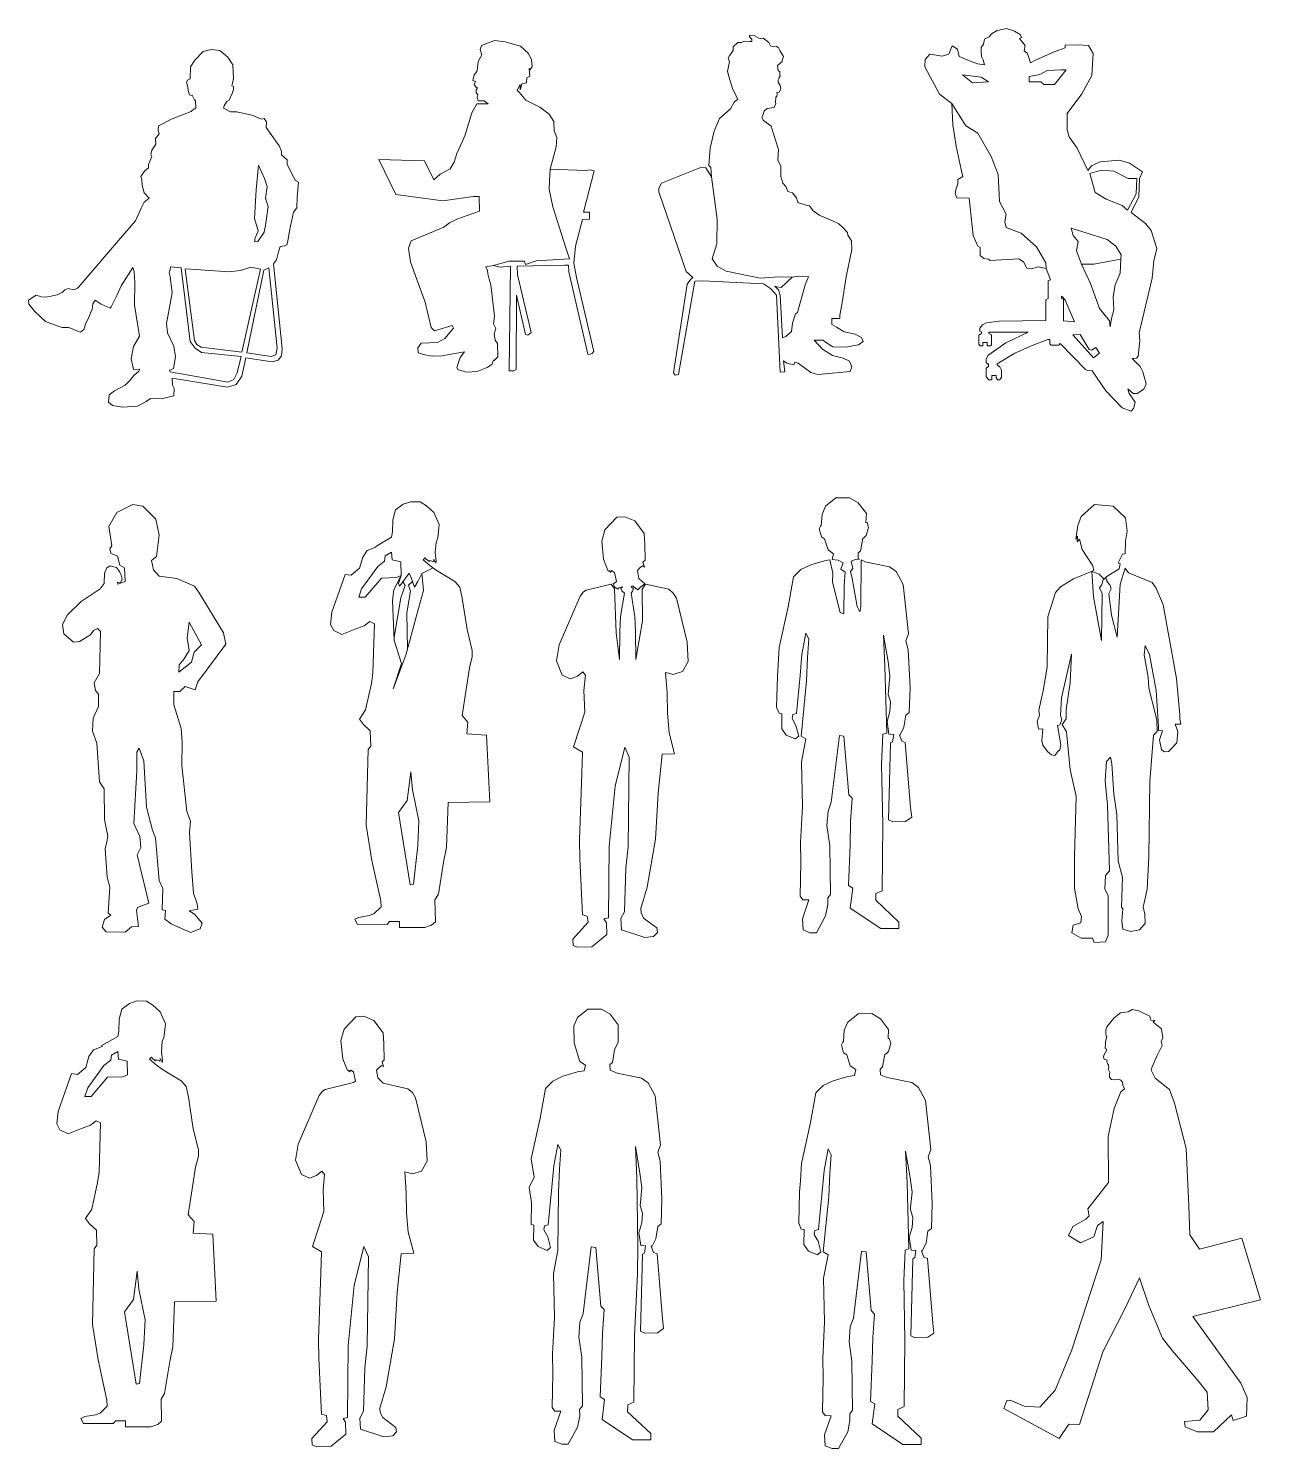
# Model space of a CAD drawing. Header units: millimetres. Extents: x -63086 to 144078, y -129912 to 13382.
# Drawn here: x -55549 to -50559, y -84650 to -78899 of the extents above; entities that cross this region are included whole.
import ezdxf

# ---------------------------------------------------------------- set-up
doc = ezdxf.new("R2010")
doc.units = ezdxf.units.MM
doc.layers.get('0').update_dxf_attribs({"lineweight": 0})
doc.layers.add('展開建具用', color=250, linetype='Continuous', lineweight=9)

# ---------------------------------------------------------------- blocks, each defined once
blk = doc.blocks.new('人物（CAD素材.com）c4ba6122')
at = {"color": 0, "linetype": 'ByBlock', "lineweight": -2}
for points in [[(94.6, 1119.4), (93.3, 1150.6), (88.6, 1154.8), (79.5, 1174.3), (74.7, 1172.1), (69, 1175.8), (62.7, 1192.2), (62.5, 1207.7), (56.1, 1224.6), (60.5, 1234.4), (71.1, 1240.4), (72, 1288.1), (90.3, 1315.1), (124.1, 1350.9), (157, 1359.4), (191.4, 1354.4), (223.2, 1327.7), (243.9, 1296.2), (247.4, 1240.8), (243.3, 1222.4), (239.6, 1212.2), (246.7, 1209.6), (246.3, 1196.5), (241.6, 1180.2), (234, 1166.5), (228.8, 1153.4), (220.3, 1148.2), (209, 1130.7), (206.9, 1120.8), (234.6, 1106.5), (260.4, 1106.3), (326.5, 1091.2), (352.2, 1079.5), (361.6, 1076.6), (370.7, 1078.9), (380.1, 1066.3), (379.5, 1042.9), (432.4, 968.6), (440.9, 947.5), (441.8, 933), (464.3, 911.8), (464.3, 894.5), (484.1, 852.3), (498.1, 827.9), (509.9, 821.3), (504.1, 761.4), (503.2, 718.4), (490.2, 699.8), (473.2, 624.9), (466.6, 583.1), (462.8, 567.4), (454.2, 564.2), (435.8, 561.8), (427.2, 534.8), (420.4, 507.3), (408.5, 491), (444.2, 148), (440.9, 117.9), (427.2, 101.2), (403.3, 94.7), (296.2, 110.8), (280.5, 36), (257.5, 2.5), (222.9, -8.1), (-0.9, 28), (0, 0), (7.2, -13.9), (5.7, -42.9), (-45.5, -55.3), (-89.4, -54.1), (-107.2, -65.9), (-141.3, -85.6), (-202.4, -88.9), (-243, -82), (-258.8, -69.3), (-257.2, -39.3), (-235.7, -23.6), (-191.8, -0.9), (-173.4, 18.8), (-156.4, 39.1), (-136.4, 56.6), (-132.8, 63.9), (-158.6, 63.7), (-167.9, 105.9), (-158.6, 156.8), (-134.4, 197.5), (-153.8, 324.2), (-152.4, 415.4), (-155.1, 459), (-161.5, 476.7), (-208.5, 402.6), (-224.7, 365.1), (-249.1, 317.2), (-253.1, 311.7), (-288.5, 327.3), (-313.8, 343.4), (-323.1, 328.9), (-326, 308.1), (-342.2, 267.7), (-351.4, 250.6), (-358.7, 225), (-373.4, 214.4), (-388, 219.5), (-420, 233.6), (-446.6, 233.6), (-467.9, 240.6), (-515.1, 257.3), (-558, 297.4), (-581.9, 327.1), (-583.8, 343.9), (-552.8, 364.1), (-530.2, 357.7), (-515.1, 355.9), (-498.6, 358.6), (-467.7, 365.4), (-445.3, 375.8), (-436.7, 385.6), (-422.3, 391.1), (-399.4, 385.9), (-395.4, 386.8), (-384.4, 392.3), (-379.5, 398.1), (-211.2, 595.5), (-150.6, 665.8), (-127.3, 717.1), (-114.5, 740.2), (-95.3, 756.4), (-114.5, 779.1), (-122.4, 808), (-123.9, 834), (-128.8, 844.9), (-113.5, 866), (-97.3, 879.3), (-97.3, 893), (-84.5, 925.4), (-88.5, 933.8), (-84.5, 951), (-68.2, 975.5), (-69.2, 998.6), (-54.5, 1017.7), (-57.9, 1032.5), (-57.4, 1050.2), (-1.3, 1078.7), (74.9, 1107.7), (87.7, 1118.5)], [(332.6, 579.7), (344.8, 582), (371.2, 619.5), (376, 646.5), (386.9, 723.3), (376.1, 756.1), (382.8, 804.4), (373, 836.3), (347.8, 891.2), (339.1, 790), (331.3, 674), (346.3, 625), (333.4, 592.6), (332.6, 579.7)], [(-2.4, 52.1), (224.5, 11.9), (248.8, 22.3), (262.2, 49.6), (277.6, 116.2), (116.7, 131.4), (91.2, 149.7), (71.5, 176.9), (34.4, 474.9), (-8.8, 478.9), (-9.8, 467.5), (-13.3, 456.3), (-9.3, 439.3), (-1.7, 374), (-7.2, 343.9), (-24.8, 249.7), (-20.8, 211.9), (5, 157.1), (11.4, 114.4), (4, 67.6), (-8.6, 61.6), (-12.1, 60.3), (-10, 54.4)], [(55.6, 470.4), (227.6, 458.5), (275.5, 463.7), (317.1, 477.7), (356.6, 469.4), (280.8, 133.8), (115.7, 153.7), (98, 164.8), (89.5, 180.8), (51.1, 469.6)], [(399.1, 115.4), (418.5, 122.1), (423.2, 148.9), (389.6, 474.6), (370.2, 464.9), (300.2, 131.2)]]:
    blk.add_lwpolyline(points, close=True, dxfattribs=at)
blk = doc.blocks.new('人物（CAD素材.com）bc3b7914')
at = {"color": 0, "linetype": 'ByBlock', "lineweight": -2}
for points in [[(-303.5, 823.8), (-278.7, 846), (-237.8, 868.3), (-221.5, 894.8), (-210.7, 929.7), (-187.9, 980.1), (-176.6, 1005.8), (-150.6, 1095), (-130.6, 1131.3), (-84.4, 1131.2), (-100.8, 1143.3), (-123.9, 1143.1), (-129.1, 1157.1), (-125.8, 1167.8), (-133.2, 1176.8), (-133.2, 1188.5), (-127.7, 1195.4), (-132.9, 1199.5), (-140.5, 1208.4), (-135.7, 1221.7), (-146.8, 1225.8), (-141, 1248.7), (-129.5, 1261.8), (-127.8, 1275.2), (-126.2, 1291.4), (-123.1, 1305.9), (-109.7, 1329.9), (-116.9, 1350.8), (-110.4, 1367.9), (-58.5, 1388), (-15, 1383), (46.7, 1364.5), (79.8, 1335.9), (91.6, 1309.3), (94.7, 1281), (88.4, 1274.4), (87.3, 1269), (81.7, 1273.9), (85, 1243.9), (72.2, 1236.7), (71.8, 1216.9), (52.4, 1212.1), (48.3, 1195.2), (45.2, 1188.4), (44.9, 1209.2), (34.1, 1189.9), (33.1, 1186), (41.3, 1178.8), (68.5, 1146.8), (124.5, 1118.6), (162.4, 1089.7), (181.3, 1059.8), (183.3, 1021.5), (194.5, 995.6), (191.8, 957), (167.1, 867.2), (312, 861), (329.3, 864.7), (344.8, 859.7), (302.1, 692.4), (325.7, 693.1), (326.5, 664.5), (298.3, 663.7), (269.8, 554.6), (262.6, 486.5), (273.5, 428.1), (344, 128.2), (337.2, 120.2), (325.2, 116.5), (319.3, 117.3), (242.2, 451.4), (241.5, 478), (225.2, 477.6), (33.5, 473.9), (34.1, 439.5), (90, 205.1), (76.5, 195.1), (67.3, 197.1), (30.7, 356.2), (28.7, 55.2), (20.1, 49.7), (0.7, 50.4), (6.4, 473.7), (-35.2, 470.4), (-63, 476.8), (-93.9, 470.9), (-86.5, 457.2), (-85, 443.1), (-80.6, 421.4), (-73.7, 398.2), (-58.5, 271.7), (-62.6, 240.4), (-53.6, 221.2), (-60.3, 200.7), (-55.9, 173.9), (-46.6, 160.8), (-45.3, 107.6), (-60, 91.6), (-62, 93.5), (-69.8, 76), (-88.5, 63.4), (-128.6, 47.9), (-169.9, 44.8), (-204.9, 54.6), (-210.3, 64.2), (-198.1, 104.5), (-180, 126.8), (-272, 111.2), (-309.4, 109.5), (-340.9, 114.5), (-368.1, 123.1), (-369.1, 143.7), (-354.8, 162.2), (-289.3, 165.3), (-260.1, 181.2), (-224.2, 222.7), (-229.2, 233.6), (-301.6, 211.8), (-315, 226.1), (-339.5, 329), (-373.1, 420.4), (-398.6, 491.6), (-406.7, 547.4), (-395.9, 576.9), (-264.1, 631.7), (-241.3, 649), (-211.6, 663.9), (-119.1, 696.7), (-120.9, 756.9), (-145.2, 756.2), (-267.3, 739.1), (-458.3, 765), (-526.2, 906.2), (-342.4, 900.3), (-303.5, 823.8)], [(-63, 476.8), (1.1, 494), (62.9, 494.4), (67.2, 481.3), (110.6, 495.8), (245.8, 504.5), (230.1, 548.2), (177.9, 713.8), (162.5, 785.4), (163.8, 820.2), (167.1, 867.2)]]:
    blk.add_lwpolyline(points, dxfattribs=at)
blk = doc.blocks.new('人物（CAD素材.com）bfe41dd9')
at = {"color": 0, "linetype": 'ByBlock', "lineweight": -2}
for points in [[(-491.1, 745.8), (-480.8, 765.6), (-319.1, 830.1), (-300.6, 828.2), (-278.8, 791.1), (-280.7, 829.5), (-288.4, 837.8), (-283.2, 907.5), (-267.2, 976.7), (-246.1, 1027.2), (-200.6, 1066.9), (-186.5, 1093.1), (-171.1, 1105.3), (-191.9, 1144.4), (-204, 1184.5), (-213.2, 1217.3), (-204.8, 1258.8), (-210, 1272.3), (-204.4, 1284.3), (-190.6, 1302.3), (-190.3, 1317.9), (-171.7, 1335), (-157.9, 1335), (-143.1, 1340.7), (-123.2, 1339), (-115.1, 1338.7), (-114.8, 1348.5), (-124.2, 1357.6), (-123.7, 1364.6), (-105.3, 1363.3), (-86.5, 1353.3), (-75.9, 1350.3), (-68.6, 1353.5), (-58.3, 1344.5), (-45.5, 1335.2), (-39.5, 1321.9), (-32.7, 1318.9), (-16.9, 1319.9), (-6.3, 1314.1), (-1.8, 1302.5), (10.5, 1282.7), (13.8, 1278.9), (8.5, 1262.6), (8.5, 1258.8), (-10.3, 1241.9), (-7.5, 1222), (-1.5, 1216.2), (-1, 1207.7), (-0.5, 1200.4), (-6, 1191.9), (-4, 1190.6), (-8.8, 1183.1), (-8.5, 1175), (0, 1161.2), (2.8, 1146.9), (-3.5, 1134.8), (-13.5, 1133.3), (-12.2, 1124.2), (-14, 1118.5), (-18.1, 1114.4), (-17.1, 1105.4), (-19.6, 1100.9), (-18.8, 1091.8), (-17.3, 1087.8), (-23.9, 1072.1), (-52.3, 1068.4), (-64.3, 1057.8), (-70.1, 1041.7), (-74.6, 1031.2), (-67.1, 1018.8), (-36.2, 995.9), (-28.6, 969.3), (-6.5, 902.4), (-9.7, 859.8), (2.5, 834), (2.5, 792.8), (10.3, 766.3), (22.5, 752.1), (31.6, 732.1), (49.7, 727), (65.8, 706.3), (71, 687.6), (109.7, 675.4), (118.7, 673.4), (132.9, 654.1), (160, 635.4), (206.8, 616.5), (237.2, 601), (254.7, 585.1), (272.9, 565.8), (274.2, 555), (288.3, 532.7), (289.5, 497.4), (267.6, 386.5), (249.4, 273.4), (241.6, 231.8), (241.6, 218.2), (209.1, 218.2), (209.1, 192.8), (227.9, 182.4), (259.1, 164.2), (304.1, 153.8), (329.4, 141.3), (335.8, 124.4), (317.4, 111.1), (264.9, 101.2), (213.1, 103.4), (183.7, 121.7), (174.1, 130.1), (138.1, 130), (171.3, 92.9), (212, 67.4), (254.8, 57.5), (280.1, 45.2), (290.6, 22.6), (283.4, 2.9), (152.8, -9.4), (124.5, -0.9), (73, 37.3), (59.7, 41.6), (55.7, 29.5), (27.1, 37.1), (13.7, 45.9), (19, 2.3), (0, 0), (-15.1, 312.7), (-39, 339.5), (-66.9, 358.3), (-312.6, 370.8), (-346.2, 368.8), (-411.9, -8.5), (-424.7, -12.3), (-432.6, -2.7), (-376.9, 356.7), (-362.1, 377), (-353.4, 383.6), (-380.3, 407.5), (-491, 730.2)], [(-13.8, 345.9), (4.3, 343.8), (48.3, 385.7), (75.9, 388.9), (115.2, 386.8), (101.6, 353.6), (70.6, 241.9), (62.3, 236.1), (49.3, 198.7), (46.1, 164.6), (23.1, 145.1), (9.5, 139.8), (0.3, 312.3), (-6.5, 334), (-22.2, 348.2)]]:
    blk.add_lwpolyline(points, close=True, dxfattribs=at)
blk.add_lwpolyline([(-278.8, 791.1), (-255.4, 620.3), (-257.2, 520.3), (-275, 459.6), (-255.2, 429.5), (-218.2, 409.4), (-80.6, 381.4), (-5.6, 387), (48.3, 385.7)], dxfattribs=at)
blk = doc.blocks.new('人物（CAD素材.com）a8d39ba1')
at = {"color": 0, "linetype": 'ByBlock', "lineweight": -2}
for points in [[(20.3, 1048), (78.5, 1127.4), (120.3, 1202.2), (125.5, 1291), (105.6, 1322.5), (63.8, 1326.2), (11.7, 1324), (12.1, 1313.1), (-32.3, 1297.9), (-108.2, 1264.4), (-128.9, 1252.9), (-137.3, 1278.6), (-142.5, 1292.2), (-154.6, 1301.1), (-150.6, 1323.2), (-173.2, 1351.3), (-164.9, 1355.5), (-171, 1367.7), (-193, 1381.8), (-225.3, 1392.4), (-264.1, 1384.1), (-286.2, 1369.8), (-296.4, 1358.2), (-313.9, 1349.5), (-316.7, 1342.6), (-318.5, 1328.7), (-328.2, 1314.4), (-328.2, 1298.3), (-327.3, 1278), (-320.4, 1265.1), (-315.3, 1245.3), (-343, 1248.5), (-368.8, 1258.6), (-417.3, 1278.9), (-424.2, 1308.4), (-445.4, 1321.4), (-459, 1288.5), (-486.2, 1279.8), (-536, 1287.6), (-555.4, 1266.9), (-557.3, 1237.4), (-496.6, 1125.9), (-447, 1088.2), (-443.6, 1001.4), (-429.5, 915.3), (-409.5, 820.9), (-403, 793.3), (-422.5, 780.3), (-423, 761.2), (-430, 743.6), (-434.2, 724.5), (-427.2, 705.9), (-377.4, 704.5), (-361.3, 554.1), (-342.5, 510.5), (-333.1, 505.4), (-333.1, 473.5), (-317.7, 460.4), (-299.4, 458.5), (-291.9, 452.9), (-175.6, 459.5), (-156.4, 447.7), (-143, 422.1), (-122.7, 418.3), (-98.2, 427.1), (-65.2, 420.1), (-47.7, 374.2), (-57.6, 370.4), (-57.6, 298.3), (-66.1, 293.1), (-66.1, 209.4), (-255.3, 206.4), (-307.4, 199.6), (-323.1, 191.6), (-334.4, 178), (-334.1, 165.9), (-327.7, 163.6), (-327.7, 156.4), (-337.7, 150.5), (-337.7, 113.4), (-332.7, 107.1), (-321.9, 107.1), (-321.9, 119.9), (-304.1, 119.9), (-304.1, 107.2), (-290.8, 107.2), (-286.3, 111.6), (-286.3, 151.4), (-297, 157), (-297, 162.6), (-137.6, 162.6), (-228.5, 119.4), (-302, 67.4), (-308.2, 51.9), (-308.2, 37.9), (-302.2, 33.8), (-299, 33.8), (-299, 22.9), (-307.6, 17.1), (-307.6, -17.9), (-297.1, -30.9), (-285.4, -30.9), (-285.4, -13.6), (-268.3, -13.6), (-268.3, -23), (-261.9, -31.2), (-254.6, -31.2), (-246.8, -20.9), (-246.8, 8), (-252.9, 22.7), (-264.3, 30.2), (-264.3, 34.7), (-191.9, 76.9), (-121.9, 108.3), (-57.9, 132.4), (-50.7, 132.4), (-50.7, 115.8), (-44.6, 109.8), (-13.4, 109.8), (-8.1, 116.6), (94, 11.2), (101.6, 7.6), (120.7, 5.7), (175.8, -74.6), (243.1, -144.4), (279.2, -157.5), (288, -147.3), (295.3, -120.5), (270.5, -85.9), (265.1, -67.3), (287.5, -85.4), (302.7, -85.4), (330, -68.8), (339.2, -46.4), (325.9, 1.8), (315.2, 23.5), (282.5, 56.2), (300.3, 57.4), (307.9, 65.7), (314.1, 128.2), (311.6, 159.1), (364.2, 380.7), (370.5, 451.5), (383.1, 501.8), (360.2, 573.4), (337.4, 602.5), (278.4, 647.3), (310, 710.9), (313.2, 784.9), (324.3, 812), (272.3, 847.2), (229.9, 858.7), (153.5, 851.7), (118.1, 836.2), (103.1, 816.8), (60.3, 907.6), (27.8, 953), (19.3, 981.5)], [(-31.3, 1165.3), (-75.2, 1165), (-86.3, 1175.4), (-134.7, 1176.7), (-134.2, 1197.8), (-91.1, 1205.8), (-61.6, 1221.9), (-5, 1224.8), (15.9, 1224.8)], [(-298.8, 1176.2), (-328.1, 1194.7), (-404.4, 1203.9), (-363.4, 1171.7)], [(264.4, 656.9), (299.7, 722), (301.8, 784), (267, 785.2), (208.7, 814.5), (159.3, 818.7), (112, 805.5), (133.7, 727.3), (177.7, 701), (242.4, 674.7)], [(193.8, 183.7), (190.8, 208.5), (151.2, 258.2), (113.6, 359.2), (78, 437.8), (127.8, 438.3), (192.3, 450.5), (237.5, 458.6), (234.9, 400.8), (214.1, 354.6), (206.5, 306.4), (209, 252.2), (199.4, 217.7)], [(-2.8, 308.6), (-2.8, 298.2), (5.1, 295.9), (5.1, 207.8), (50.1, 204.2), (12.1, 291.4), (0.7, 305.7)], [(126.2, 59.1), (43, 151.5), (71.8, 152.5), (108.3, 92), (117.9, 89.5), (135.8, 100.6), (150.5, 77.2)]]:
    blk.add_lwpolyline(points, close=True, dxfattribs=at)
for points in [[(-447, 1088.2), (-390.6, 998.5), (-341.4, 968), (-288, 873.1), (-259.2, 800.5), (-254, 691.5), (-226.8, 639.9), (-233.2, 608.5), (-227.4, 585.7), (-167.1, 563.4), (-104.9, 507.6), (-67.1, 443.8), (-65.2, 420.1)], [(78, 437.8), (57.9, 491.1), (64.8, 529.9), (44.6, 554.4), (35.6, 583.6), (181.9, 537.4), (217.5, 510.3), (238.8, 475.2), (237.5, 458.6)]]:
    blk.add_lwpolyline(points, dxfattribs=at)
blk = doc.blocks.new('人物（CAD素材.com）ea5423f7')
at = {"color": 0, "linetype": 'ByBlock', "lineweight": -2}
for points in [[(220.2, 1430.9), (149.3, 1461.7), (78.3, 1470.9), (55.4, 1496.6), (46.3, 1534.9), (66.8, 1550.4), (77.2, 1636.7), (64.4, 1702), (11.7, 1754.6), (-29.5, 1761.5), (-93.6, 1729.5), (-125.7, 1672.3), (-113.8, 1594.5), (-122, 1581.8), (-117.4, 1565), (-90.7, 1552), (-81.9, 1515.5), (-62.8, 1505.4), (-60.3, 1449.4), (-90.2, 1438.9), (-90.8, 1446.4), (-78.5, 1444), (-71.8, 1459), (-75.6, 1475.4), (-82.5, 1489.9), (-94.9, 1505.8), (-120.1, 1513.3), (-134.7, 1504.5), (-143.1, 1483.9), (-144.5, 1441), (-161, 1420.2), (-237.8, 1368.9), (-292.9, 1314.3), (-313.6, 1275.5), (-307.8, 1237.5), (-269.1, 1204.6), (-244.7, 1206), (-200.4, 1233.3), (-188.3, 1250.6), (-172.2, 1259.1), (-159.3, 1246.9), (-163.6, 1077.3), (-185.4, 1039.4), (-179.6, 1008.4), (-168.2, 993.5), (-168.2, 944.1), (-190, 895.9), (-192.4, 843.6), (-175.1, 795.4), (-163.6, 638.1), (-144.5, 609.7), (-143.3, 485.6), (-130.7, 418.9), (-134.1, 395.9), (-141, 367.1), (-133, 252.2), (-122.6, 211.9), (-128.2, 106.1), (-118, 98.1), (-143.3, 80.9), (-152.5, 49.9), (-136.2, 31.4), (-59.3, 29.2), (-34, 51), (-6.4, 52.1), (-14.5, 117.7), (-9.4, 129.5), (36.2, 147.6), (-11, 343), (3.9, 372.9), (-0.7, 417.7), (-24.8, 469.5), (-13.3, 683.3), (-12.2, 758), (-3, 774.1), (15.5, 723.5), (27, 536.1), (51.1, 443), (62.6, 412), (77.6, 239.5), (92.5, 206.2), (89.4, 120.3), (103.5, 117.5), (101.2, 81.7), (127, 63.6), (205.3, 28), (244.4, 43), (251.3, 65.9), (220.2, 102.7), (199, 116.7), (234.2, 122.2), (231.7, 144.1), (216.8, 187.8), (210.6, 274.5), (200.1, 433.7), (205.3, 479.8), (190.3, 517.7), (169.9, 704.8), (171, 799.2), (166.4, 854.5), (137.6, 950), (137.6, 1004.1), (161.7, 1004.5), (183.7, 1024.8), (222.9, 1011), (234.3, 1043.4), (347.2, 1196.3), (338.7, 1241.6), (240, 1403.6)], [(199.8, 1284.6), (191.7, 1221.4), (199.6, 1169.6), (179.5, 1136.5), (159.3, 1112), (157.8, 1082.4), (209, 1123.5), (219.8, 1163.1), (248.6, 1193.3), (226.3, 1235.1)]]:
    blk.add_lwpolyline(points, close=True, dxfattribs=at)
blk = doc.blocks.new('人物（CAD素材.com）d943bb85')
at = {"color": 0, "linetype": 'ByBlock', "lineweight": -2}
for points in [[(105.1, 1472.1), (96.2, 1464.3), (123.9, 1441.9), (149.5, 1423), (225.1, 1376.3), (244.9, 1354.4), (254.7, 1309.9), (274, 1182.5), (295.5, 1097.9), (295.5, 1071.5), (283.5, 1027.2), (253.9, 834.2), (277.6, 807.5), (273.6, 759.8), (353.2, 755.2), (366.6, 484.5), (197.8, 481.5), (191.5, 299.6), (179, 240.9), (158.2, 111), (144, 88.2), (145.9, -0.9), (130.5, -15.2), (102.9, -23.8), (0, -23.8), (0, 0), (-39.8, 0), (-49.8, -11.4), (-171, -10.8), (-180.6, 9.6), (-165.1, 16.9), (-121.6, 24.4), (-102.8, 31.7), (-74.2, 59.6), (-75.4, 83.9), (-111.4, 247.3), (-134.1, 389.7), (-126.6, 696.4), (-115.8, 710.7), (-118, 772.3), (-145.5, 797.7), (-161.8, 819), (-137.3, 856.7), (-113.4, 964.6), (-107, 1006.7), (-100.9, 1206), (-119.2, 1215.2), (-142.3, 1197.4), (-179.1, 1183.5), (-232.7, 1162.4), (-265.8, 1178.6), (-278.5, 1202.5), (-273.6, 1252.5), (-218.9, 1405.8), (-195.2, 1402.6), (-161, 1430.5), (-148.4, 1475.9), (-130.2, 1502.5), (-95.1, 1515.9), (-95.6, 1519.2), (-31.3, 1556.5), (-27.4, 1577.4), (-26.5, 1626.1), (-15.7, 1666.5), (15.2, 1689.6), (46.1, 1700), (84.4, 1699.6), (110.1, 1683.5), (139.7, 1656.1), (161, 1607.4), (160.5, 1594), (155.2, 1552.7), (148.5, 1535.4), (144.9, 1494.1), (148.9, 1459), (148.2, 1450.5), (139.7, 1466.9), (139, 1456.1), (123.3, 1462), (121.7, 1457.7), (109.2, 1467.6)], [(-11, 1392.5), (-72.6, 1390.9), (-138.8, 1313.1), (-164.6, 1313.6), (-152.7, 1347.9), (-87.4, 1438.3), (-59.8, 1459.8), (-57.6, 1480.8), (-31.6, 1495.9), (-29.3, 1464), (6.5, 1456), (7.9, 1401.2)], [(46.7, 606), (32.2, 490.8), (-4.1, 441), (43.2, 149), (56.7, 151.2), (74.4, 308.1), (79.3, 408.3), (53.6, 533.6)]]:
    blk.add_lwpolyline(points, close=True, dxfattribs=at)
for points in [[(136.7, 1432.5), (91.6, 1409.4), (97.4, 1340.4), (70.5, 1243.9), (26.6, 1078.8), (-24.6, 942.9), (8.9, 1045.3), (-20.5, 1138.7), (-27.2, 1301.6), (-22.7, 1342.7), (7.9, 1401.2), (-3.4, 1368.3), (0.4, 1358), (11, 1371.3), (39.2, 1411.3), (46, 1396.2), (61.2, 1354), (74.6, 1377), (91.6, 1409.4)], [(14.7, 1376.6), (23.8, 1361), (5.4, 1310.6), (-21, 1151)], [(33.2, 1103.4), (30.1, 1250.7), (45.1, 1337.9), (37.2, 1362.7), (52.8, 1377.3)]]:
    blk.add_lwpolyline(points, dxfattribs=at)
blk = doc.blocks.new('人物（CAD素材.com）2c9e5190')
at = {"color": 0, "linetype": 'ByBlock', "lineweight": -2}
blk.add_lwpolyline([(-49.2, 1407.4), (-43.6, 1408.7), (-35.8, 1414.9), (-43.1, 1452.3), (-55.1, 1459.8), (-60.4, 1451.8), (-64.3, 1459.6), (-68.5, 1457.7), (-87.4, 1505.6), (-95.2, 1579), (-82.2, 1625.3), (-34.2, 1675.3), (-1.9, 1677.9), (38.7, 1660.7), (76.2, 1609.7), (79.3, 1566), (80.8, 1501.6), (71.9, 1493.2), (77.9, 1473.5), (70.2, 1478.4), (59.8, 1470.7), (49.2, 1459.5), (55.4, 1427.5), (79.7, 1406.3), (63.3, 1394), (51.1, 1382.4), (35.3, 1394.3), (32.5, 1396), (28.4, 1396.8), (24, 1394.3), (33, 1386), (29.8, 1375.9), (23.4, 1368.9), (39.1, 1274.1), (41.7, 1211.1), (43.4, 1099.5), (69.3, 1256.3), (69.2, 1384.9), (82.7, 1404.6), (176.5, 1384), (194.5, 1368.8), (207.2, 1347.4), (250.7, 1169.5), (254.2, 1091.2), (231.5, 1050.9), (194.5, 1039.1), (180.2, 1043), (163.5, 1047), (169.4, 963.9), (171.1, 882), (177.6, 802.8), (200, 717.8), (149.6, 715.7), (133.7, 558.9), (121.9, 371.6), (88.3, 177.7), (63, 91.2), (64, 73.6), (74.5, 52.9), (127.3, 12.6), (130.2, -5.1), (115.1, -21.4), (78.9, -26), (-15.1, 5), (-17.8, 50.5), (-3, 78.6), (2.3, 254.1), (11.7, 341.1), (16.4, 703.7), (-2, 744.7), (-40.5, 587.3), (-64.9, 344.4), (-67.6, 53.1), (-86.1, 49.1), (-75.7, 33.4), (-74.6, -14.1), (-134.7, -63.2), (-192.7, -65.8), (-211, -58.5), (-212, -32.9), (-150.4, 35.7), (-153.8, 60.6), (-173.6, 65.9), (-184.3, 293.5), (-184.9, 369), (-175.9, 638.7), (-172.9, 724), (-209.9, 745.5), (-184.9, 819.7), (-163.7, 886.8), (-167, 974.3), (-161.2, 1036.8), (-172.3, 1050), (-193.1, 1032.5), (-221.5, 1021.7), (-254.8, 1036.7), (-278.2, 1094.2), (-268.2, 1159.2), (-182.7, 1356.4), (-169.4, 1374.1), (-158.7, 1380.8), (-57.1, 1405.2), (-43.9, 1386), (-37.2, 1207.9), (-23.4, 1099.5), (-21.7, 1211.1), (-19, 1274.1), (-3.4, 1368.9), (-14.2, 1377.3), (-17.5, 1386.6), (-10.4, 1393.4), (-11.6, 1394.5), (-16.4, 1392.9), (-26.3, 1390.5), (-30.1, 1383.8), (-43.3, 1394)], close=True, dxfattribs=at)
blk = doc.blocks.new('人物（CAD素材.com）da4ebb9d')
at = {"color": 0, "linetype": 'ByBlock', "lineweight": -2}
blk.add_lwpolyline([(-105.1, 1425.6), (-93.8, 1372.4), (-94.6, 1335.5), (-63.7, 1213.2), (-48.3, 1207), (-47.9, 1322.5), (-43.5, 1375.8), (-61.5, 1388.3), (-51.6, 1413.1), (-71.9, 1425.1), (-95.6, 1427), (-90.3, 1450.4), (-112.9, 1465.7), (-126.8, 1510.4), (-139.5, 1518.5), (-148.4, 1551.1), (-143, 1561.6), (-140.1, 1564.4), (-137.2, 1609.7), (-122.5, 1643.1), (-80.7, 1676.4), (-25.3, 1677.2), (9.5, 1656.3), (42.5, 1613.4), (40.3, 1576.2), (45.1, 1576.7), (50.9, 1557), (42.2, 1524.1), (33.5, 1515.7), (27.7, 1511.8), (18.5, 1461.7), (8.7, 1452.8), (9.6, 1430), (14.5, 1427.9), (-1.4, 1426.7), (-18.6, 1420.8), (-13.1, 1390.7), (-21.5, 1379.1), (-15.2, 1350), (5.6, 1237), (16.5, 1215.5), (19.9, 1236.9), (20.8, 1425.2), (37.2, 1418.2), (136.2, 1397.8), (163.2, 1378.3), (192, 1325.6), (213.3, 1126.4), (202.6, 1097.4), (212, 1061.7), (219.1, 908), (215.7, 807.6), (201.9, 796.9), (194.1, 747.7), (179.1, 717.2), (176.1, 717.4), (185.5, 691.4), (199.9, 686.2), (221.4, 423.2), (225.8, 383.6), (201.1, 366.5), (149.3, 364.9), (132.2, 373.1), (140.1, 684.6), (148.3, 689), (153.1, 718.2), (133.5, 719.5), (126.3, 771.6), (137.7, 811.5), (140.5, 851.1), (131.1, 882.5), (131.8, 893.7), (137.7, 954.4), (130, 1013.6), (111.5, 1120.5), (117.6, 993.4), (124.8, 724.4), (109.3, 719.9), (103.9, 596.9), (108.4, 354.5), (105.7, 85.8), (80.6, 74.9), (80.3, 47.1), (174, -41.2), (174, -67.3), (100.5, -67.3), (-23.5, 15.7), (-12.7, 96.6), (-30.4, 106.9), (-23.5, 271.2), (-21.3, 365.3), (-14.7, 460.4), (-28, 474.8), (-48.3, 712.4), (-66.8, 715.1), (-100.1, 444.4), (-112.8, 408.4), (-117.2, 349.6), (-105.8, 268.4), (-103.1, 71.3), (-114.2, 56.7), (-113.9, 30), (-122.8, -16.1), (-160.1, -84.1), (-186.7, -84.1), (-213.9, -72.8), (-216.9, -27.9), (-190.2, 48.9), (-214.9, 49.4), (-225.6, 64.6), (-222.4, 202), (-224, 280.9), (-216.6, 427.3), (-220.4, 606.2), (-202.7, 700.4), (-222.2, 712), (-200.2, 935.5), (-195.4, 1031), (-190.7, 1105.8), (-202.5, 1129.4), (-218.9, 1042.6), (-226.1, 956.8), (-240.9, 803.7), (-255.7, 799.2), (-258.8, 782.9), (-242.7, 755.6), (-231.7, 712.1), (-246.1, 700.5), (-282.3, 716), (-300.6, 742.1), (-299.4, 802.5), (-311, 804.8), (-321.3, 828.9), (-318, 955), (-314.7, 999.7), (-310.6, 1071), (-273.7, 1235.9), (-252.5, 1356.3), (-222.9, 1386), (-182.3, 1405.3), (-122.6, 1423.2)], close=True, dxfattribs=at)
blk = doc.blocks.new('人物（CAD素材.com）ed99e3c3')
at = {"color": 0, "linetype": 'ByBlock', "lineweight": -2}
blk.add_lwpolyline([(48.1, 1467.3), (40.3, 1471.3), (57.6, 1506.5), (68.5, 1507.7), (70.9, 1559.6), (76.8, 1600), (69.6, 1653.5), (20.2, 1701.2), (-55.7, 1708.1), (-108.8, 1659.8), (-122.2, 1622.9), (-130.3, 1567.5), (-124.2, 1579.2), (-125.2, 1557.1), (-116.1, 1567.9), (-105.1, 1526.1), (-62.6, 1459.8), (-57.9, 1440.3), (-140.2, 1406.9), (-193.3, 1374.4), (-213.9, 1350.9), (-243.9, 1253.1), (-247.4, 1050.3), (-262.1, 959.7), (-281, 875.3), (-277.4, 854.1), (-287.3, 830.4), (-282.1, 798), (-265.1, 799.7), (-268.3, 751.1), (-265.1, 733.4), (-245.8, 707.7), (-229.9, 694), (-216.6, 690.9), (-204.3, 708.1), (-195.8, 714.7), (-192.2, 736.7), (-204.7, 813.3), (-195.6, 815.9), (-187.9, 835.5), (-193.6, 855.3), (-188.6, 925.4), (-148.6, 1101.3), (-153.7, 986.6), (-169.5, 876.1), (-169.9, 839.6), (-186.9, 816.7), (-168.2, 787.8), (-154, 633.6), (-129.3, 527.3), (-136.5, 282.6), (-136.9, 154.5), (-122, 71.3), (-108.1, 39.3), (-111.3, 14.2), (-142.2, 4.6), (-146.5, -26.3), (-109.7, -47.6), (-63.3, -48.7), (-56.4, -65.2), (-11.1, -63.6), (0.1, -35.9), (-0.4, 123.4), (-13.2, 151.3), (-11.1, 205.1), (6, 224.3), (-2.7, 490.2), (-12.1, 587.4), (-6.1, 667.6), (9.2, 684.6), (15.2, 657.3), (22.9, 534.5), (35.7, 452.6), (40, 263), (57.9, 199.1), (53.6, 77.2), (60, 70), (55.2, 22), (59.5, -12.2), (92.4, -21.5), (126.8, -13.8), (150.3, 11.8), (148.3, 48.6), (141.6, 78.1), (146, 95.6), (157.5, 150.1), (164.3, 281.5), (169.2, 586.7), (184.2, 773.7), (198.2, 788.5), (197.7, 833.9), (165, 966), (162.5, 1008.8), (145.3, 1099.5), (150.5, 1137.1), (167.6, 1100.3), (194.1, 954.9), (204.2, 807.7), (203.5, 793.3), (219.6, 791.7), (207.9, 755.3), (215.7, 715.3), (226.4, 706.7), (244.4, 707.3), (254.4, 717.5), (278.3, 742.2), (282.5, 788.8), (271.3, 818.6), (293.7, 817.9), (290.1, 839.2), (289.7, 856.8), (277.1, 1003.4), (222.5, 1301), (194.2, 1369.4), (177.7, 1391.6), (82.5, 1431.5), (69.2, 1450.6), (48.9, 1385), (36.5, 1170.5), (13.7, 1259.5), (2.8, 1348), (12.5, 1366.8), (6.9, 1382.3), (-5.8, 1396.6), (-5.8, 1407.1), (-19.7, 1405.2), (-25.2, 1382.5), (-35.7, 1369.8), (-24.6, 1347.8), (-26.8, 1157.8), (-58.9, 1333.4), (-65.6, 1437.2), (-36.2, 1425.7), (-16.7, 1405.6), (-5.8, 1416.2), (45, 1447.1)], close=True, dxfattribs=at)
blk = doc.blocks.new('人物（CAD素材.com）91e3d7b6')
at = {"color": 0, "linetype": 'ByBlock', "lineweight": -2}
for points in [[(105.1, 1472.1), (96.2, 1464.3), (123.9, 1441.9), (149.5, 1423), (225.1, 1376.3), (244.9, 1354.4), (254.7, 1309.9), (274, 1182.5), (295.5, 1097.9), (295.5, 1071.5), (283.5, 1027.2), (253.9, 834.2), (277.6, 807.5), (273.6, 759.8), (353.2, 755.2), (366.6, 484.5), (197.8, 481.5), (191.5, 299.6), (179, 240.9), (158.2, 111), (144, 88.2), (145.9, -0.9), (130.5, -15.2), (102.9, -23.8), (0, -23.8), (0, 0), (-39.8, 0), (-49.8, -11.4), (-171, -10.8), (-180.6, 9.6), (-165.1, 16.9), (-121.6, 24.4), (-102.8, 31.7), (-74.2, 59.6), (-75.4, 83.9), (-111.4, 247.3), (-134.1, 389.7), (-126.6, 696.4), (-115.8, 710.7), (-118, 772.3), (-145.5, 797.7), (-161.8, 819), (-137.3, 856.7), (-113.4, 964.6), (-107, 1006.7), (-100.9, 1206), (-119.2, 1215.2), (-142.3, 1197.4), (-179.1, 1183.5), (-232.7, 1162.4), (-265.8, 1178.6), (-278.5, 1202.5), (-273.6, 1252.5), (-218.9, 1405.8), (-195.2, 1402.6), (-161, 1430.5), (-148.4, 1475.9), (-130.2, 1502.5), (-95.1, 1515.9), (-95.6, 1519.2), (-31.3, 1556.5), (-27.4, 1577.4), (-26.5, 1626.1), (-15.7, 1666.5), (15.2, 1689.6), (46.1, 1700), (84.4, 1699.6), (110.1, 1683.5), (139.7, 1656.1), (161, 1607.4), (160.5, 1594), (155.2, 1552.7), (148.5, 1535.4), (144.9, 1494.1), (148.9, 1459), (148.2, 1450.5), (139.7, 1466.9), (139, 1456.1), (123.3, 1462), (121.7, 1457.7), (109.2, 1467.6)], [(-11, 1392.5), (-72.6, 1390.9), (-138.8, 1313.1), (-164.6, 1313.6), (-152.7, 1347.9), (-87.4, 1438.3), (-59.8, 1459.8), (-57.6, 1480.8), (-31.6, 1495.9), (-29.3, 1464), (6.5, 1456), (7.9, 1401.2)], [(46.7, 606), (32.2, 490.8), (-4.1, 441), (43.2, 149), (56.7, 151.2), (74.4, 308.1), (79.3, 408.3), (53.6, 533.6)]]:
    blk.add_lwpolyline(points, close=True, dxfattribs=at)
blk = doc.blocks.new('人物（CAD素材.com）5b1fa603')
at = {"color": 0, "linetype": 'ByBlock', "lineweight": -2}
blk.add_lwpolyline([(70.5, 1422.6), (64.3, 1454.5), (74.9, 1465.7), (85.3, 1473.4), (93, 1468.5), (87, 1488.2), (95.8, 1496.7), (94.4, 1561), (91.3, 1604.8), (53.8, 1655.8), (13.2, 1673), (-19.1, 1670.4), (-67.1, 1620.4), (-80.1, 1574.1), (-72.3, 1500.6), (-53.4, 1452.8), (-49.2, 1454.6), (-45.3, 1446.9), (-40, 1454.8), (-28.1, 1447.4), (-20.7, 1410), (-28.6, 1403.8), (-143.6, 1375.8), (-154.3, 1369.1), (-167.7, 1351.5), (-253.1, 1154.2), (-263.1, 1089.2), (-239.7, 1031.7), (-206.4, 1016.7), (-178, 1027.5), (-157.2, 1045), (-146.1, 1031.9), (-151.9, 969.3), (-148.6, 881.8), (-169.8, 814.8), (-194.9, 740.5), (-157.8, 719), (-160.8, 633.7), (-169.8, 364), (-169.2, 288.6), (-158.5, 61), (-138.7, 55.6), (-135.3, 30.7), (-196.9, -37.8), (-195.9, -63.4), (-177.6, -70.7), (-119.6, -68.1), (-59.5, -19), (-60.6, 28.5), (-71, 44.1), (-52.6, 48.1), (-49.8, 339.5), (-25.4, 582.3), (13.1, 739.7), (31.5, 698.7), (26.8, 336.2), (17.4, 249.1), (12.1, 73.7), (-2.7, 45.5), (0, 0), (94, -30.9), (130.2, -26.4), (145.3, -10), (142.4, 7.7), (89.6, 48), (79.1, 68.6), (78.1, 86.3), (103.4, 172.7), (137, 366.7), (148.8, 553.9), (164.7, 710.7), (215.1, 712.8), (192.7, 797.8), (186.2, 877), (184.5, 959), (178.6, 1042.1), (195.2, 1038), (209.6, 1034.1), (246.6, 1045.9), (269.3, 1086.2), (265.8, 1164.6), (222.3, 1342.4), (209.6, 1363.8), (191.5, 1379.1), (91.3, 1401.1)], close=True, dxfattribs=at)
blk = doc.blocks.new('人物（CAD素材.com）b02f1da2')
at = {"color": 0, "linetype": 'ByBlock', "lineweight": -2}
blk.add_lwpolyline([(299.4, 661.4), (313.9, 656.2), (335.4, 393.2), (339.8, 353.6), (315, 336.5), (263.2, 334.9), (246.2, 343.1), (254.1, 654.6), (262.2, 659), (267, 688.2), (247.5, 689.5), (240.2, 741.6), (251.7, 781.5), (254.4, 821.1), (245, 852.5), (245.8, 863.7), (251.7, 924.3), (244, 983.6), (225.4, 1090.5), (231.5, 963.4), (235.7, 688.2), (233.8, 576.3), (222.4, 324.4), (219.7, 55.8), (194.5, 44.8), (194.2, 17.1), (288, -71.2), (288, -97.3), (214.4, -97.3), (90.5, -14.3), (101.2, 66.6), (83.5, 76.9), (90.4, 241.1), (92.7, 335.3), (99.2, 430.4), (86, 444.8), (65.6, 682.3), (47.1, 685.1), (13.9, 414.4), (1.2, 378.4), (-3.2, 319.6), (8.2, 238.4), (10.9, 41.3), (-0.3, 26.7), (0, 0), (-8.9, -46.1), (-46.1, -114.1), (-72.8, -114.1), (-100, -102.9), (-102.9, -57.9), (-76.3, 18.9), (-100.9, 19.4), (-111.6, 34.6), (-108.4, 172), (-110.1, 250.9), (-102.6, 397.3), (-106.5, 576.2), (-88.7, 670.4), (-86.3, 905.4), (-81.5, 1001), (-76.8, 1075.8), (-88.6, 1099.4), (-104.9, 1012.6), (-112.2, 926.7), (-127, 773.7), (-141.8, 769.2), (-144.8, 752.9), (-128.8, 725.6), (-117.8, 682.1), (-132.1, 670.5), (-168.4, 685.9), (-186.6, 712.1), (-185.4, 772.5), (-197.1, 774.8), (-195.2, 864), (-204, 925), (-183.9, 967.4), (-196.6, 1041), (-159.8, 1205.8), (-138.6, 1326.2), (-109, 1356), (-68.3, 1375.3), (-8.6, 1393.1), (18.4, 1397), (23.7, 1420.4), (1, 1435.7), (-22.4, 1510.9), (-23.3, 1579.7), (-8.6, 1613.1), (33.2, 1646.4), (88.6, 1647.2), (123.5, 1626.3), (156.5, 1583.4), (155.8, 1513), (141.6, 1481.7), (132.4, 1431.7), (122.6, 1422.7), (123.5, 1400), (151.2, 1388.2), (250.1, 1367.8), (277.1, 1348.2), (305.9, 1295.6), (327.3, 1096.4), (316.6, 1067.4), (326, 1031.6), (333.1, 878), (329.6, 777.6), (315.9, 766.9), (308, 717.7), (293, 687.2), (290, 687.4)], close=True, dxfattribs=at)
blk = doc.blocks.new('人物（CAD素材.com）edcee0b3')
at = {"color": 0, "linetype": 'ByBlock', "lineweight": -2}
blk.add_lwpolyline([(18.5, 1383.6), (23.8, 1407), (1.2, 1422.3), (-12.8, 1467.1), (-25.5, 1475.1), (-34.3, 1507.8), (-29, 1518.2), (-26, 1521.1), (-23.1, 1566.4), (-8.4, 1599.7), (33.4, 1633.1), (88.8, 1633.8), (123.6, 1612.9), (156.6, 1570), (154.4, 1532.8), (159.1, 1533.3), (165, 1513.6), (156.2, 1480.7), (147.5, 1472.3), (141.8, 1468.4), (132.5, 1418.3), (122.8, 1409.4), (123.7, 1386.6), (151.3, 1374.9), (250.3, 1354.5), (277.2, 1334.9), (306.1, 1282.3), (327.4, 1083), (316.7, 1054), (326.1, 1018.3), (333.2, 864.6), (329.8, 764.3), (316, 753.6), (308.2, 704.3), (293.1, 673.9), (290.1, 674), (299.6, 648.1), (314, 642.9), (335.5, 379.9), (339.9, 340.2), (315.1, 323.2), (263.4, 321.5), (246.3, 329.8), (254.2, 641.3), (262.4, 645.7), (267.2, 674.9), (247.6, 676.1), (240.4, 728.2), (251.8, 768.1), (254.6, 807.7), (245.1, 839.1), (245.9, 850.3), (251.8, 911), (244.1, 970.3), (225.6, 1077.2), (231.6, 950.1), (238.9, 681), (223.4, 676.6), (217.9, 553.6), (222.5, 311.1), (219.8, 42.5), (194.6, 31.5), (194.4, 3.8), (288.1, -84.6), (288.1, -110.7), (214.6, -110.7), (90.6, -27.6), (101.4, 53.2), (83.7, 63.5), (90.6, 227.8), (92.8, 322), (99.3, 417.1), (86.1, 431.4), (65.8, 669), (47.2, 671.8), (14, 401.1), (1.3, 365.1), (-3.1, 306.3), (8.3, 225), (11, 27.9), (-0.1, 13.3), (0.1, -13.3), (-8.7, -59.5), (-46, -127.4), (-72.6, -127.4), (-99.8, -116.2), (-102.8, -71.3), (-76.1, 5.5), (-100.8, 6), (-111.5, 21.2), (-108.3, 158.6), (-109.9, 237.6), (-102.5, 384), (-106.4, 562.9), (-88.6, 657.1), (-108.1, 668.7), (-86.1, 892.1), (-81.4, 987.6), (-76.6, 1062.4), (-88.4, 1086), (-104.8, 999.2), (-112, 913.4), (-126.8, 760.3), (-141.6, 755.8), (-144.7, 739.6), (-128.6, 712.3), (-117.6, 668.7), (-132, 657.2), (-168.2, 672.6), (-186.5, 698.7), (-185.3, 759.1), (-197, 761.4), (-207.2, 785.6), (-203.9, 911.7), (-200.7, 956.3), (-196.5, 1027.6), (-159.6, 1192.5), (-138.4, 1312.9), (-108.9, 1342.6), (-68.2, 1362), (-8.5, 1379.8)], close=True, dxfattribs=at)
blk = doc.blocks.new('人物（CAD素材.com）9dcd1f90')
at = {"color": 0, "linetype": 'ByBlock', "lineweight": -2}
blk.add_lwpolyline([(63.5, 1412.3), (46.8, 1444.5), (50.6, 1457.7), (71.9, 1503.4), (92.2, 1544.6), (88.1, 1560), (93.8, 1575.2), (89.5, 1611.4), (55.5, 1638.3), (61.5, 1645.9), (45.9, 1647.2), (41.2, 1663.1), (-3.5, 1685), (-29.7, 1689.7), (-45.5, 1681), (-77.1, 1676.8), (-102.8, 1656.8), (-132.2, 1619.7), (-136.6, 1607.3), (-136.5, 1590.3), (-133.9, 1579.6), (-132.1, 1582.5), (-138.4, 1558.7), (-138.4, 1548.2), (-139.1, 1536.8), (-138.9, 1532.2), (-133.9, 1528.8), (-133.6, 1523.5), (-145.1, 1504.7), (-145.8, 1496.9), (-143.3, 1489.2), (-130.9, 1484.7), (-132.7, 1479.2), (-128.8, 1468), (-125.6, 1466.5), (-124.6, 1455.7), (-127.3, 1447.8), (-123.4, 1440.8), (-120, 1435.2), (-121.6, 1424.7), (-121.1, 1416), (-113.6, 1407.1), (-102, 1404.6), (-83.4, 1407.3), (-75.5, 1403.6), (-68.9, 1395.4), (-67.3, 1384), (-61, 1368.5), (-75.7, 1356), (-102.7, 1289.4), (-126.6, 1176.3), (-125.7, 988.9), (-209.5, 882.3), (-204.7, 854.6), (-216.9, 841.6), (-270.2, 811), (-288.2, 774.4), (-238.5, 745.6), (-184.5, 769.7), (-169.8, 815.4), (-147.1, 831.5), (-154.9, 675.8), (-273.9, 311.2), (-341.3, 148.4), (-404.3, 80.2), (-467.8, 83.1), (-524.5, 107.9), (-537.3, 106.1), (-549.3, 73.9), (-325.9, -47.5), (-286, 10.9), (-243.8, 9.7), (-148.7, 303.7), (-56.8, 482.8), (0.4, 603.7), (37.7, 491.1), (93.4, 359), (131.7, 309.3), (237.9, 186), (273.9, 140.7), (277.6, 68.4), (244.2, 27.6), (182.1, 21.2), (184.3, 0.3), (235, -20.6), (299, -20.6), (372.3, 48), (379.7, 25.8), (432.6, 43.4), (436.3, 119.4), (410.3, 176.9), (216.4, 447.5), (490.2, 514.2), (414.1, 764.5), (242.9, 719.4), (204, 777), (200, 895), (189.1, 1126.7), (142.1, 1310.3), (121.1, 1365.6)], close=True, dxfattribs=at)

msp = doc.modelspace()

# ---------------------------------------------------------------- block references
at = {"layer": '展開建具用', "ltscale": 10}
for name, p in [('人物（CAD素材.com）bc3b7914', (-53602.7263, -80336.0964)), ('人物（CAD素材.com）bfe41dd9', (-52504.2437, -80291.6023)), ('人物（CAD素材.com）a8d39ba1', (-51361.8482, -80291.6023)), ('人物（CAD素材.com）c4ba6122', (-54964.8635, -80343.5363)), ('人物（CAD素材.com）ea5423f7', (-55096.8618, -82588.3789)), ('人物（CAD素材.com）d943bb85', (-54046.402, -82515.7103)), ('人物（CAD素材.com）da4ebb9d', (-52197.5917, -82476.8293)), ('人物（CAD素材.com）ed99e3c3', (-51176.1084, -82534.8107)), ('人物（CAD素材.com）2c9e5190', (-53131.7268, -82554.2512)), ('人物（CAD素材.com）91e3d7b6', (-55155.0792, -84537.324)), ('人物（CAD素材.com）5b1fa603', (-54203.4129, -84571.6936)), ('人物（CAD素材.com）b02f1da2', (-53316.2108, -84517.4699)), ('人物（CAD素材.com）edcee0b3', (-52221.7681, -84522.3042)), ('人物（CAD素材.com）9dcd1f90', (-51048.9389, -84561.691))]:
    msp.add_blockref(name, p, dxfattribs=at)

doc.saveas('drawing.dxf')
